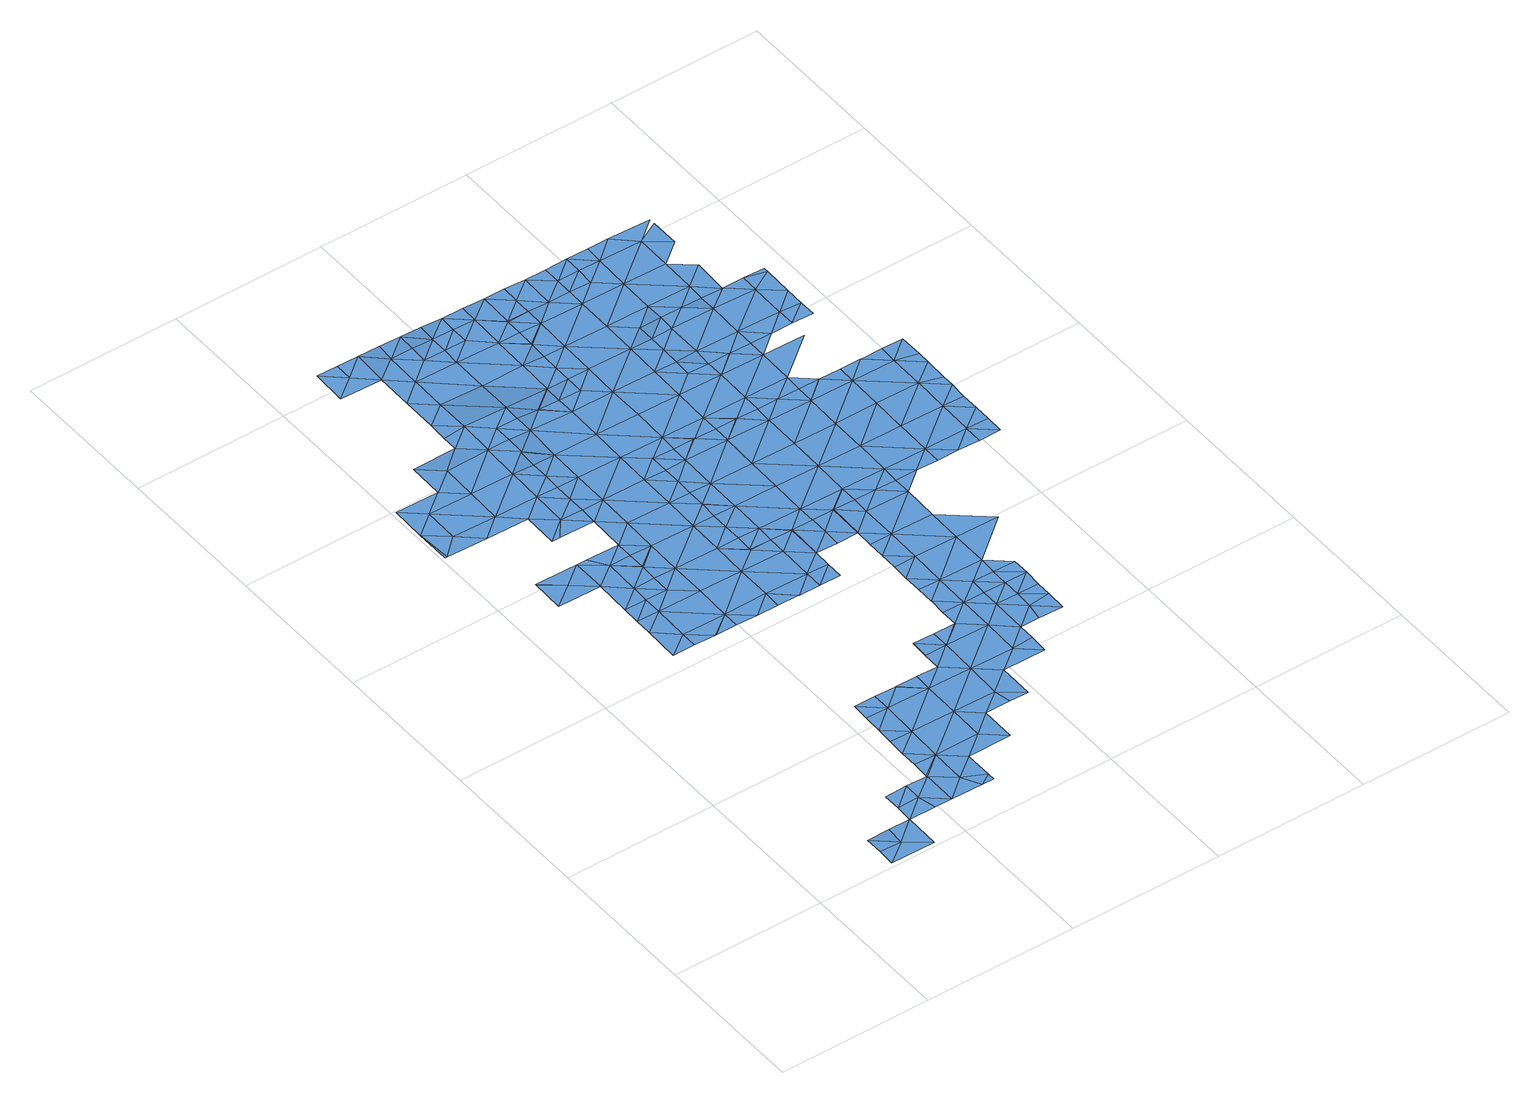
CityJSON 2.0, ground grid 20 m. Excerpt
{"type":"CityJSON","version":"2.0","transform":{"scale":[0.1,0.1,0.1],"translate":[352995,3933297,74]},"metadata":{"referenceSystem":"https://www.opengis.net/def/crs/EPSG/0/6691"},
"CityObjects":{
"waterbody1":{"type":"WaterBody","attributes":{"name":"3","class":"1140","function":"1","WaterBodyRiverFloodingRiskAttribute.description":"2","WaterBodyRiverFloodingRiskAttribute.rankOrg":"2","WaterBodyRiverFloodingRiskAttribute.adminType":"2","WaterBodyRiverFloodingRiskAttribute.scale":"L2"},"geometry":[{"type":"MultiSurface","lod":"1","boundaries":[[[0,1,2]],[[0,2,3]],[[3,4,0]],[[4,5,0]],[[5,6,0]],[[1,0,6]]]}]},
"waterbody2":{"type":"WaterBody","attributes":{"name":"3","class":"1140","function":"1","WaterBodyRiverFloodingRiskAttribute.description":"2","WaterBodyRiverFloodingRiskAttribute.rankOrg":"2","WaterBodyRiverFloodingRiskAttribute.adminType":"2","WaterBodyRiverFloodingRiskAttribute.scale":"L2"},"geometry":[{"type":"MultiSurface","lod":"1","boundaries":[[[7,8,2]],[[2,9,7]],[[10,8,11]],[[11,8,7]],[[9,12,7]],[[11,7,13]],[[7,12,13]],[[14,15,16]],[[17,14,16]],[[13,12,18]],[[13,19,20]],[[12,21,18]],[[15,22,23]],[[19,13,18]],[[24,20,19]],[[25,24,19]],[[22,15,14]],[[23,26,27]],[[17,28,14]],[[29,18,21]],[[30,31,32]],[[33,19,18]],[[32,25,30]],[[26,23,22]],[[29,33,18]],[[25,19,30]],[[29,21,34]],[[35,22,14]],[[30,36,31]],[[36,37,38]],[[38,31,36]],[[35,14,28]],[[35,28,39]],[[40,30,19]],[[26,22,41]],[[42,19,33]],[[43,37,36]],[[44,41,22]],[[35,44,22]],[[35,39,45]],[[30,46,36]],[[47,42,33]],[[40,19,42]],[[43,36,48]],[[45,49,35]],[[44,50,41]],[[51,50,52]],[[51,41,50]],[[46,30,40]],[[36,46,48]],[[52,53,54]],[[54,53,55]],[[56,44,35]],[[50,53,52]],[[57,40,42]],[[48,46,58]],[[59,35,49]],[[55,53,60]],[[56,50,44]],[[42,47,57]],[[61,58,46]],[[60,62,63]],[[59,49,64]],[[56,35,59]],[[60,53,62]],[[65,40,57]],[[40,66,46]],[[67,61,46]],[[68,53,50]],[[69,70,71]],[[69,63,70]],[[64,72,59]],[[63,62,70]],[[66,67,46]],[[73,65,57]],[[74,50,56]],[[53,68,62]],[[70,75,71]],[[76,71,75]],[[59,72,77]],[[40,65,66]],[[78,76,75]],[[50,74,68]],[[62,79,70]],[[75,80,78]],[[68,79,62]],[[81,80,82]],[[81,78,80]],[[82,80,83]],[[84,85,86]],[[56,59,87]],[[66,88,67]],[[59,77,87]],[[65,73,89]],[[88,86,85]],[[74,56,90]],[[91,87,77]],[[85,67,88]],[[89,92,65]],[[65,92,66]],[[70,93,75]],[[94,95,96]],[[94,83,95]],[[74,90,97]],[[98,99,74]],[[74,99,68]],[[98,74,97]],[[83,80,95]],[[100,56,87]],[[101,86,88]],[[90,56,100]],[[70,79,102]],[[103,96,95]],[[104,105,68]],[[68,106,79]],[[91,107,87]],[[104,68,99]],[[80,75,93]],[[70,102,93]],[[88,108,101]],[[109,90,100]],[[68,105,106]],[[110,111,66]],[[112,108,88]],[[107,113,87]],[[66,92,110]],[[91,114,107]],[[115,116,79]],[[79,116,102]],[[111,112,88]],[[100,87,113]],[[95,80,117]],[[79,106,115]],[[88,66,111]],[[103,95,118]],[[119,110,92]],[[80,93,117]],[[120,121,102]],[[109,100,122]],[[102,116,120]],[[100,113,122]],[[93,102,121]],[[123,95,117]],[[118,95,123]],[[113,124,122]],[[111,125,112]],[[126,117,93]],[[125,127,128]],[[129,118,123]],[[119,130,110]],[[128,112,125]],[[127,125,131]],[[130,132,110]],[[110,132,111]],[[124,113,133]],[[134,129,123]],[[113,135,133]],[[136,137,138]],[[93,121,126]],[[139,125,111]],[[140,123,117]],[[141,124,133]],[[138,131,136]],[[132,139,111]],[[131,125,136]],[[123,142,134]],[[135,143,133]],[[126,121,144]],[[145,146,147]],[[148,117,126]],[[149,136,125]],[[145,137,136]],[[147,137,145]],[[140,142,123]],[[150,149,125]],[[150,125,139]],[[151,139,132]],[[152,151,132]],[[153,133,143]],[[141,133,153]],[[144,154,126]],[[140,117,148]],[[155,156,157]],[[153,143,157]],[[155,146,156]],[[146,145,156]],[[153,157,158]],[[126,154,159]],[[160,145,136]],[[161,139,151]],[[162,136,149]],[[163,151,152]],[[140,164,142]],[[165,157,156]],[[164,166,167]],[[158,157,165]],[[162,160,136]],[[167,142,164]],[[145,160,156]],[[168,162,149]],[[126,159,169]],[[151,170,161]],[[171,158,165]],[[164,172,166]],[[148,126,173]],[[172,174,175]],[[170,151,163]],[[175,166,172]],[[170,176,161]],[[169,159,177]],[[173,126,169]],[[178,165,156]],[[140,148,173]],[[179,180,174]],[[179,181,182]],[[140,183,164]],[[168,184,162]],[[179,174,172]],[[182,180,179]],[[171,165,185]],[[186,187,181]],[[177,188,169]],[[156,160,189]],[[190,140,173]],[[164,183,172]],[[186,181,179]],[[165,178,185]],[[169,188,191]],[[192,160,162]],[[156,189,178]],[[183,140,190]],[[179,193,186]],[[173,194,190]],[[195,196,169]],[[160,192,189]],[[169,191,195]],[[197,185,178]],[[173,169,196]],[[198,193,179]],[[172,183,199]],[[179,172,198]],[[195,191,200]],[[201,202,190]],[[173,196,194]],[[190,194,201]],[[203,197,178]],[[183,190,202]],[[172,199,198]],[[200,204,195]],[[205,206,183]],[[183,206,199]],[[183,202,205]],[[207,194,196]],[[208,193,198]],[[206,209,199]],[[199,210,198]],[[198,211,208]],[[212,213,195]],[[195,204,212]],[[207,196,214]],[[215,212,204]],[[216,209,206]],[[196,195,213]],[[196,217,214]],[[196,213,217]],[[210,199,209]],[[211,198,210]],[[215,218,212]],[[216,219,209]],[[211,220,221]],[[222,217,213]],[[220,211,210]],[[223,221,220]],[[212,224,213]],[[225,209,219]],[[226,223,220]],[[210,209,225]],[[222,213,227]],[[228,220,210]],[[229,225,219]],[[220,230,226]],[[231,210,225]],[[229,232,225]],[[228,210,231]],[[220,228,230]],[[232,233,225]],[[231,225,233]],[[228,231,234]],[[230,228,235]],[[234,236,228]]]}]},
"waterbody3":{"type":"WaterBody","attributes":{"name":"3","class":"1140","function":"1","WaterBodyRiverFloodingRiskAttribute.description":"2","WaterBodyRiverFloodingRiskAttribute.rankOrg":"1","WaterBodyRiverFloodingRiskAttribute.adminType":"2","WaterBodyRiverFloodingRiskAttribute.scale":"L2"},"geometry":[{"type":"MultiSurface","lod":"1","boundaries":[[[237,238,239]],[[27,240,238]],[[55,60,241]],[[241,60,242]],[[242,243,241]],[[239,238,243]],[[244,237,239]],[[244,239,245]],[[26,240,27]],[[26,41,240]],[[51,52,240]],[[240,52,241]],[[238,240,241]],[[243,245,239]],[[240,41,51]],[[52,54,241]],[[241,243,238]],[[54,55,241]]]}]},
"waterbody4":{"type":"WaterBody","attributes":{"name":"3","class":"1140","function":"1","WaterBodyRiverFloodingRiskAttribute.description":"2","WaterBodyRiverFloodingRiskAttribute.rankOrg":"1","WaterBodyRiverFloodingRiskAttribute.adminType":"2","WaterBodyRiverFloodingRiskAttribute.scale":"L2"},"geometry":[{"type":"MultiSurface","lod":"1","boundaries":[[[246,247,248]],[[249,250,251]],[[103,118,252]],[[253,254,255]],[[256,255,257]],[[256,257,258]],[[259,253,260]],[[261,262,263]],[[262,264,263]],[[263,259,260]],[[264,259,263]],[[259,265,253]],[[265,254,253]],[[254,266,267]],[[254,267,255]],[[255,267,268]],[[255,268,257]],[[269,270,268]],[[268,270,271]],[[256,252,272]],[[256,272,255]],[[255,272,253]],[[273,253,272]],[[142,167,134]],[[81,82,274]],[[274,82,83]],[[275,249,251]],[[275,251,248]],[[248,276,275]],[[248,277,276]],[[247,277,248]],[[278,247,279]],[[280,269,267]],[[280,267,281]],[[278,282,277]],[[278,277,247]],[[182,181,260]],[[182,260,180]],[[180,260,174]],[[174,260,273]],[[175,174,273]],[[221,208,211]],[[186,193,283]],[[284,285,270]],[[286,287,63]],[[288,287,286]],[[282,289,276]],[[276,274,275]],[[277,282,276]],[[288,286,289]],[[63,69,286]],[[269,284,270]],[[267,269,268]],[[266,281,267]],[[263,290,261]],[[187,290,263]],[[181,187,263]],[[187,283,290]],[[186,283,187]],[[263,260,181]],[[253,273,260]],[[251,246,248]],[[270,285,271]],[[291,249,292]],[[292,83,94]],[[96,103,252]],[[118,129,293]],[[252,118,293]],[[252,293,272]],[[294,256,258]],[[94,96,292]],[[250,249,291]],[[295,223,296]],[[294,258,297]],[[291,294,297]],[[292,294,291]],[[294,292,96]],[[96,252,294]],[[294,252,256]],[[273,272,293]],[[166,273,293]],[[167,166,293]],[[134,167,293]],[[293,129,134]],[[274,83,292]],[[292,275,274]],[[249,275,292]],[[298,290,283]],[[283,299,298]],[[193,299,283]],[[208,221,295]],[[208,295,193]],[[193,295,299]],[[296,299,295]],[[71,76,300]],[[276,289,300]],[[276,300,274]],[[274,300,78]],[[76,78,300]],[[78,81,274]],[[289,286,300]],[[286,71,300]],[[71,286,69]],[[166,175,273]],[[221,223,295]]]}]},
"waterbody5":{"type":"WaterBody","attributes":{"name":"3","class":"1140","function":"1","WaterBodyRiverFloodingRiskAttribute.description":"2","WaterBodyRiverFloodingRiskAttribute.rankOrg":"2","WaterBodyRiverFloodingRiskAttribute.adminType":"2","WaterBodyRiverFloodingRiskAttribute.scale":"L2"},"geometry":[{"type":"MultiSurface","lod":"1","boundaries":[[[265,264,301]],[[264,262,301]],[[266,254,301]],[[302,281,301]],[[301,281,266]],[[264,265,259]],[[302,301,262]],[[265,301,254]]]}]},
"waterbody6":{"type":"WaterBody","attributes":{"name":"3","class":"1140","function":"1","WaterBodyRiverFloodingRiskAttribute.description":"2","WaterBodyRiverFloodingRiskAttribute.rankOrg":"1","WaterBodyRiverFloodingRiskAttribute.adminType":"2","WaterBodyRiverFloodingRiskAttribute.scale":"L2"},"geometry":[{"type":"MultiSurface","lod":"1","boundaries":[[[184,168,303]],[[168,304,303]],[[149,150,304]],[[150,139,304]],[[176,303,161]],[[161,304,139]],[[161,303,304]],[[168,149,304]]]}]},
"waterbody7":{"type":"WaterBody","attributes":{"name":"3","class":"1140","function":"1","WaterBodyRiverFloodingRiskAttribute.description":"2","WaterBodyRiverFloodingRiskAttribute.rankOrg":"1","WaterBodyRiverFloodingRiskAttribute.adminType":"2","WaterBodyRiverFloodingRiskAttribute.scale":"L2"},"geometry":[{"type":"MultiSurface","lod":"1","boundaries":[[[305,306,307]],[[308,305,307]],[[309,305,308]],[[215,204,310]],[[310,204,307]],[[200,307,204]],[[159,311,308]],[[200,191,307]],[[311,309,308]],[[115,106,309]],[[104,99,312]],[[313,314,305]],[[315,314,313]],[[316,314,315]],[[153,158,316]],[[315,153,316]],[[316,158,171]],[[171,185,316]],[[316,185,317]],[[318,203,319]],[[319,320,318]],[[185,197,317]],[[316,317,314]],[[305,314,306]],[[307,306,310]],[[310,321,322]],[[323,324,325]],[[326,324,327]],[[328,326,329]],[[321,330,331]],[[332,333,330]],[[334,326,328]],[[335,336,337]],[[338,336,335]],[[141,153,315]],[[315,124,141]],[[339,124,315]],[[97,109,339]],[[339,122,124]],[[109,122,339]],[[97,90,109]],[[98,97,339]],[[98,339,99]],[[312,99,339]],[[315,312,339]],[[313,312,315]],[[309,312,313]],[[106,312,309]],[[105,312,106]],[[104,312,105]],[[335,320,338]],[[335,318,320]],[[330,334,332]],[[330,326,334]],[[321,326,330]],[[326,321,324]],[[324,321,325]],[[310,325,321]],[[306,325,310]],[[314,325,306]],[[317,323,314]],[[318,323,317]],[[323,318,327]],[[324,323,327]],[[318,317,203]],[[197,203,317]],[[314,323,325]],[[154,311,159]],[[144,311,154]],[[120,116,311]],[[116,309,311]],[[115,309,116]],[[309,313,305]],[[340,330,333]],[[340,341,330]],[[331,330,341]],[[342,321,331]],[[342,322,321]],[[310,322,218]],[[218,215,310]],[[177,159,308]],[[177,308,188]],[[188,308,191]],[[191,308,307]],[[327,343,326]],[[329,326,343]],[[337,344,335]],[[318,343,327]],[[318,335,343]],[[344,343,335]],[[345,343,344]],[[345,329,343]],[[121,120,311]],[[144,121,311]]]}]},
"waterbody8":{"type":"WaterBody","attributes":{"name":"3","class":"1140","function":"1","WaterBodyRiverFloodingRiskAttribute.description":"2","WaterBodyRiverFloodingRiskAttribute.rankOrg":"3","WaterBodyRiverFloodingRiskAttribute.adminType":"2","WaterBodyRiverFloodingRiskAttribute.scale":"L2"},"geometry":[{"type":"MultiSurface","lod":"1","boundaries":[[[346,347,348]],[[348,349,346]],[[207,214,350]],[[201,207,350]],[[346,350,347]],[[346,232,229]],[[205,216,206]],[[349,232,346]],[[351,349,348]],[[352,353,348]],[[354,355,352]],[[356,355,357]],[[355,356,352]],[[352,356,353]],[[358,348,353]],[[348,358,351]],[[359,351,358]],[[229,219,346]],[[194,207,201]],[[350,214,217]],[[350,217,347]],[[217,222,347]],[[222,227,347]],[[347,227,352]],[[227,354,352]],[[348,347,352]],[[205,202,360]],[[216,205,360]],[[219,216,360]],[[360,350,346]],[[346,219,360]],[[202,350,360]],[[202,201,350]]]}]}
},
"vertices":[
[132,28,3],[161,5,3],[161,51,4],[133,51,4],[104,52,3],[104,29,3],[103,6,3],
[190,74,5],[162,74,4],[195,50,5],[162,97,4],[190,97,5],[218,50,5],[218,96,5],[139,444,7],[111,468,7],[110,422,7],[139,422,7],[246,73,5],[247,119,5],[218,97,5],[259,49,5],[140,490,7],[111,491,7],[219,120,5],[219,143,5],[140,514,7],[112,514,7],[167,421,7],[275,59,5],[248,165,6],[220,188,6],[219,166,6],[275,95,5],[275,49,5],[196,443,7],[249,211,7],[221,235,7],[220,212,7],[168,421,7],[305,164,6],[169,513,7],[304,118,6],[249,235,7],[197,490,7],[196,421,7],[305,210,7],[332,95,6],[277,234,7],[224,420,7],[197,536,7],[169,537,7],[170,559,7],[198,582,7],[170,560,7],[170,583,7],[253,489,7],[332,141,6],[278,234,7],[253,443,7],[170,605,7],[306,234,7],[199,628,7],[171,652,7],[252,420,7],[361,163,6],[362,209,7],[334,233,7],[255,581,7],[172,675,7],[200,675,7],[172,698,7],[280,419,7],[365,141,6],[254,535,7],[200,721,7],[172,721,7],[281,419,7],[173,744,7],[256,627,7],[201,767,7],[173,767,7],[173,790,9],[174,791,9],[335,279,7],[334,256,7],[335,280,7],[309,442,7],[363,256,7],[390,140,6],[282,511,7],[309,419,7],[390,186,6],[257,720,7],[174,814,10],[202,813,9],[174,837,10],[282,512,7],[283,535,7],[283,558,7],[310,488,7],[363,279,7],[256,674,7],[202,837,10],[283,581,7],[284,603,7],[284,604,7],[337,441,7],[391,279,7],[310,511,7],[419,208,7],[420,255,7],[392,279,7],[338,464,7],[337,418,7],[284,627,7],[285,650,7],[258,766,7],[230,836,8],[446,185,7],[285,673,7],[285,697,7],[338,510,7],[259,812,7],[339,510,7],[420,301,7],[314,719,7],[393,324,7],[392,302,7],[231,836,8],[447,210,7],[393,325,7],[447,231,7],[367,487,7],[259,836,7],[366,463,7],[421,347,7],[393,371,7],[393,348,7],[448,278,7],[315,812,7],[367,510,7],[288,835,7],[394,463,7],[313,696,7],[422,394,7],[394,417,7],[394,394,7],[315,765,7],[449,323,7],[448,301,7],[476,254,7],[472,231,7],[395,510,7],[341,696,7],[394,440,7],[423,440,7],[395,463,7],[396,510,7],[342,696,7],[478,393,7],[477,277,7],[478,346,7],[504,230,7],[316,858,7],[423,486,7],[288,881,7],[288,858,7],[477,323,7],[370,718,7],[505,257,7],[424,509,7],[317,904,7],[371,764,7],[289,927,8],[289,904,7],[505,277,7],[370,695,7],[480,485,7],[318,950,7],[289,928,8],[290,973,8],[290,951,8],[373,857,7],[506,322,7],[452,509,7],[318,973,8],[290,974,8],[398,695,7],[479,439,7],[372,811,7],[399,695,7],[535,392,7],[346,973,7],[400,787,7],[427,717,7],[428,763,7],[480,508,7],[374,949,7],[374,903,7],[427,694,7],[401,810,7],[401,833,8],[509,508,7],[455,694,7],[401,856,8],[402,879,7],[428,786,7],[375,973,7],[430,902,7],[431,948,7],[403,972,7],[484,716,7],[485,762,7],[456,786,7],[483,693,7],[430,878,8],[457,786,7],[511,693,7],[458,878,8],[432,994,7],[404,995,7],[485,785,7],[404,1018,8],[541,761,7],[487,901,7],[432,1017,8],[513,785,7],[488,993,7],[486,878,7],[460,1017,8],[488,947,7],[514,877,7],[516,924,7],[517,970,7],[517,1016,7],[517,1008,7],
[56,562,7],[113,561,7],[85,584,7],[141,537,7],[142,583,7],[127,606,7],[113,606,7],[57,606,7],[57,607,7],
[3,793,8],[2,747,8],[31,770,8],[89,815,8],[61,839,8],[60,792,8],[203,859,10],[204,952,9],[177,976,9],[148,953,9],[147,906,9],[119,930,9],[118,884,10],[233,975,9],[261,951,8],[262,1020,9],[234,1020,9],[262,997,8],[233,998,9],[205,975,9],[177,999,10],[148,999,10],[119,977,10],[120,1022,12],[92,1000,11],[63,978,11],[204,905,8],[260,905,8],[145,768,8],[88,769,8],[87,723,7],[30,724,8],[5,701,8],[2,701,8],[149,1022,11],[177,1021,11],[59,700,7],[318,996,8],[92,1023,11],[64,1023,12],[143,676,7],[125,653,7],[114,653,7],[115,699,7],[291,1019,8],[117,838,10],[145,814,10],[259,858,8],[146,860,11],[375,995,7],[375,1018,7],[117,858,10],[319,1019,8],[347,1018,7],[144,722,7],
[205,998,9],[205,1021,10],
[506,300,7],[477,300,7],
[369,625,7],[426,624,7],[426,671,7],[370,672,7],[312,626,7],[483,670,7],[313,673,7],[312,580,7],[368,579,7],[425,578,7],[367,533,7],[424,532,7],[481,531,7],[537,530,7],[537,507,7],[565,507,7],[540,669,7],[512,693,7],[482,577,7],[539,623,7],[482,623,7],[596,622,7],[538,577,7],[624,614,7],[624,598,7],[596,668,7],[568,692,7],[625,661,7],[625,691,7],[625,644,7],[594,530,7],[622,506,7],[623,529,7],[594,506,7],[311,534,7],[597,692,7],[569,692,7],[540,692,7],[595,576,7],[623,552,7],[623,575,7],
[486,855,8],[485,809,8],[543,854,7],[515,877,7],[429,810,8],[543,877,7],[542,808,7],[570,831,7],[514,785,7],[542,785,7],[570,806,7],[570,784,7],[571,870,7],[571,876,7],[429,856,8]
]}
